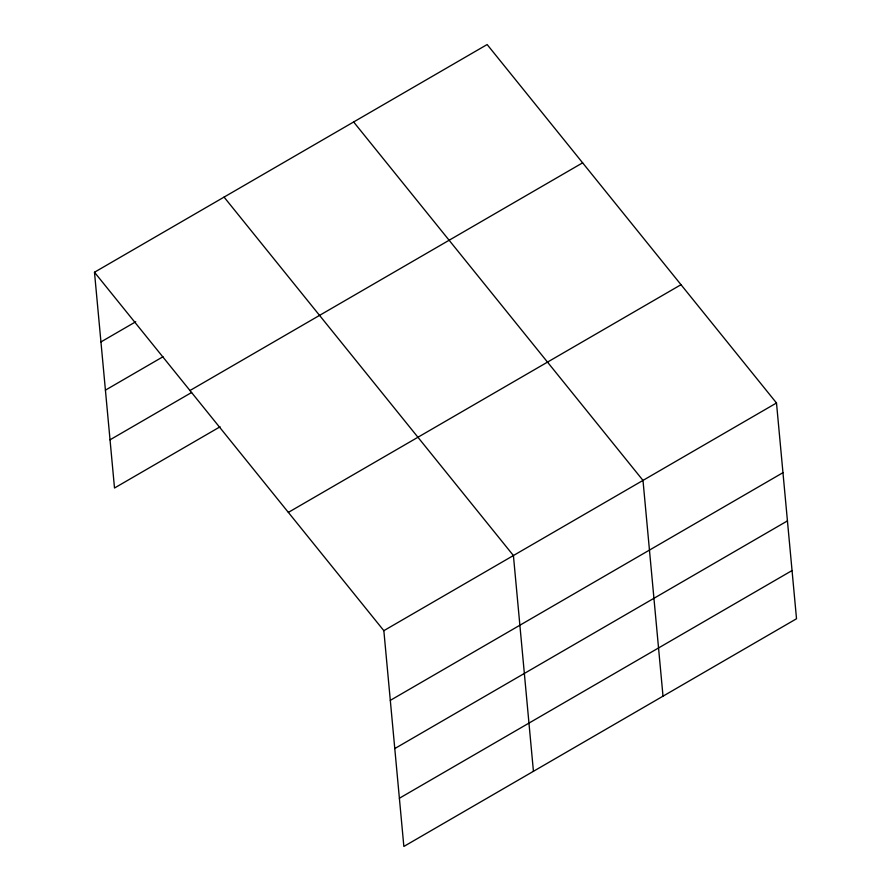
<?xml version="1.0" encoding="UTF-8"?>
<svg xmlns="http://www.w3.org/2000/svg" width="891" height="891" viewBox="0 0 891 891"><rect width="100%" height="100%" fill="white"/><g stroke="black" fill="none" stroke-linecap="round" stroke-linejoin="round"><path stroke-width="1.34" d="M94.479 272.245L487.143 44.55L776.495 402.988L796.521 618.755L403.857 846.45L383.843 630.672L94.479 272.245L114.505 488.012L220.077 426.789M100.95 341.932L135.744 321.762M105.416 390.147L163.008 356.745M189.972 390.525L582.636 162.83M110.027 439.809L191.61 392.497M288.35 512.392L681.014 284.697M383.843 630.672L776.495 402.988M390.303 700.371L782.966 472.675M394.78 748.574L787.444 520.89M399.38 798.247L792.043 570.552M353.638 121.967L642.99 480.394L663.015 696.172M224.064 197.1L513.416 555.538L533.431 771.316"/></g></svg>
